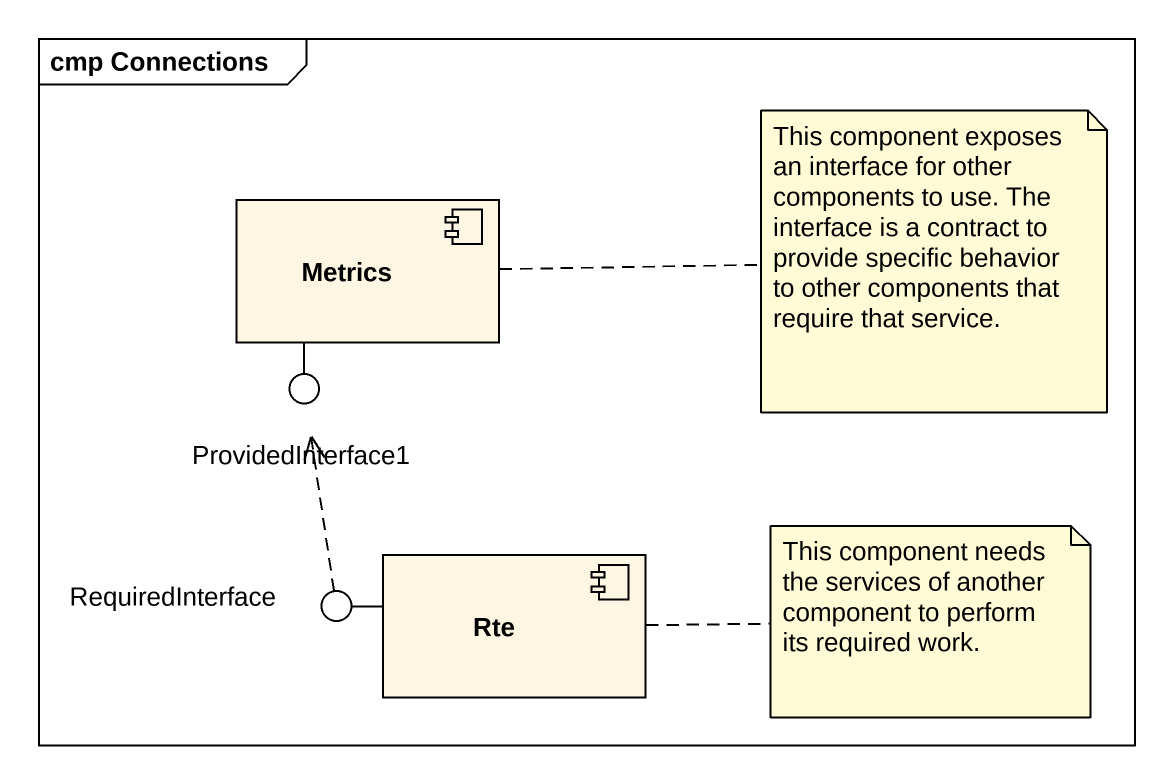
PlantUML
@startuml
mainframe cmp Connections
component Metrics
() ProvidedInterface1
component Rte
() RequiredInterface
Metrics -- ProvidedInterface1
Rte -left- RequiredInterface
RequiredInterface .up.> ProvidedInterface1
note right of Metrics : This component exposes an interface for other components to use. The interface is a contract to provide specific behavior to other components that require that service.
note right of Rte : This component needs the services of another component to perform its required work.
@enduml
